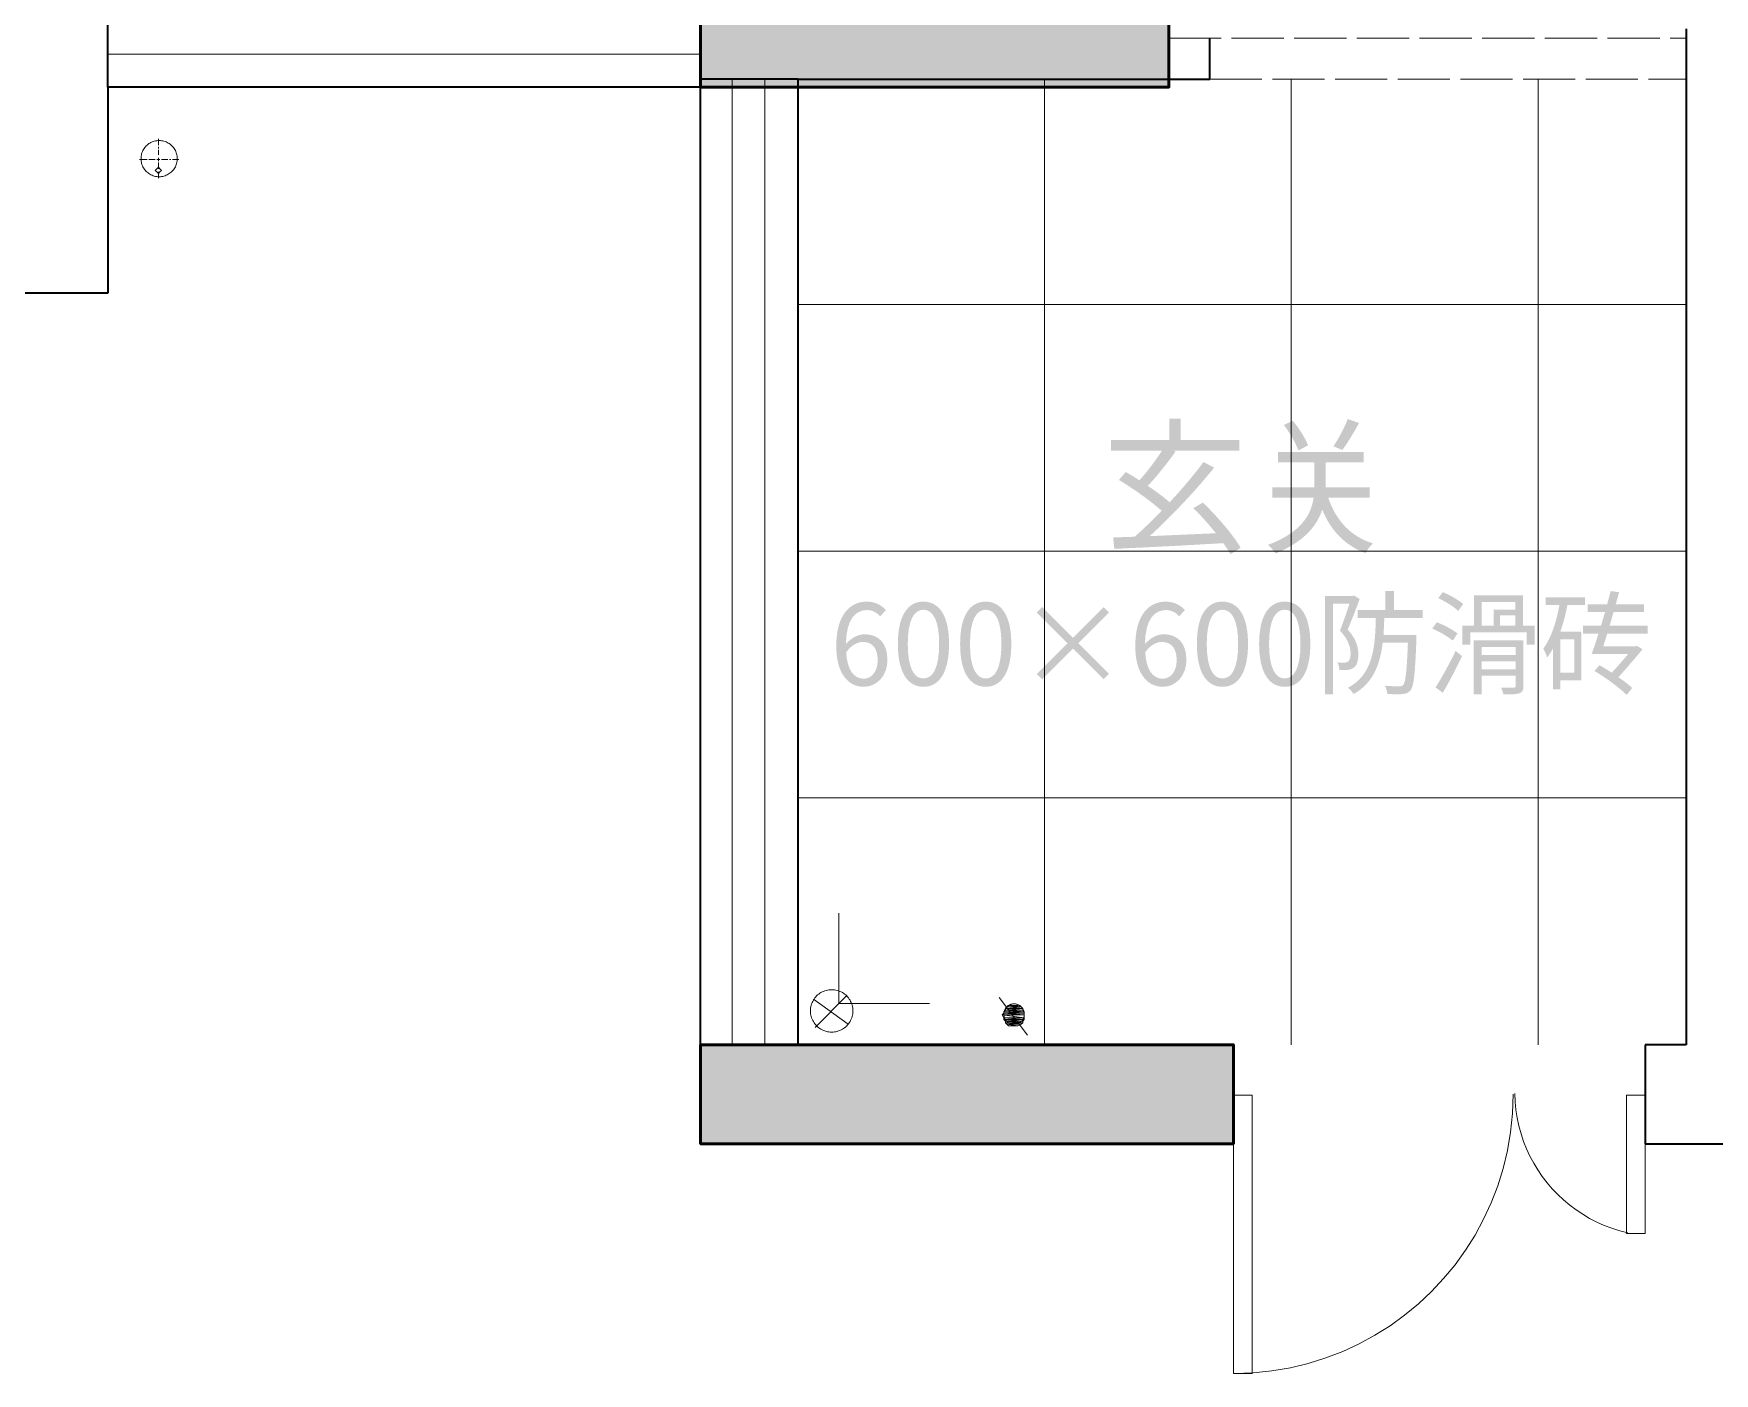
# Model space of a CAD drawing. Header units: millimetres. Extents: x -4600 to 229000, y -4300 to 19460.
# Drawn here: x 126411 to 130499, y 1001 to 4259 of the extents above; entities that cross this region are included whole.
import ezdxf

# ---------------------------------------------------------------- set-up
doc = ezdxf.new("R2010")
doc.units = ezdxf.units.MM
doc.header["$LTSCALE"] = 100
doc.linetypes.add('DASHED', pattern=[1.524, 1.27, -0.254])
for name, color, linetype, lineweight in [('A-EX-DOOR', 3, 'Continuous', 18), ('A-EX-OPENING', 8, 'DASHED', 13), ('A-EX-SERVICE', 6, 'Continuous', 13), ('A-EX-STRUCT', 7, 'Continuous', 50), ('A-EX-WALL', 7, 'Continuous', 35), ('A-EX-WINDOW', 4, 'Continuous', 18), ('A-TEXT', 7, 'Continuous', 18), ('R2-FLOOR', 8, 'Continuous', 9)]:
    doc.layers.add(name, color=color, linetype=linetype, lineweight=lineweight)

# ---------------------------------------------------------------- blocks, each defined once
blk = doc.blocks.new('SOURCE_PROPOSED')
at = {"layer": 'A-EX-STRUCT'}
for points in [[(8931.4, 3271.9), (9172.2, 3271.9), (9172.2, 2328.5), (8033.6, 2328.5), (8033.6, 2570.8), (8931.4, 2570.8)], [(8033.6, 0), (9329, 0), (9329, -240.9), (8033.6, -240.9)]]:
    blk.add_hatch(color=256, dxfattribs=at).paths.add_polyline_path(points)
at = {"layer": 'A-EX-DOOR'}
for p, q in [((10284.7, -458.8), (10284.7, -122.4)), ((10330.6, -122.4), (10284.7, -122.4)), ((10330.6, -122.4), (10330.6, -458.8)), ((10330.6, -458.8), (10284.7, -458.8))]:
    blk.add_line(p, q, dxfattribs=at)
blk.add_lwpolyline([(9329, -122.4), (9374.8, -122.4), (9374.8, -799.1), (9329, -799.1)], close=True, dxfattribs=at)
for points in [[(9330.9, -799.1), (9377.3, -797.6), (9423, -792.9), (9467.6, -785.3), (9511.3, -774.9), (9553.8, -761.7), (9595, -745.8), (9634.9, -727.3), (9673.4, -706.5), (9710.3, -683.2), (9745.5, -657.7), (9779.1, -630), (9810.7, -600.3), (9840.4, -568.7), (9868.1, -535.2), (9893.6, -499.9), (9916.8, -463), (9937.7, -424.5), (9956.1, -384.6), (9972, -343.4), (9985.2, -300.9), (9995.7, -257.2), (10003.3, -212.5), (10007.9, -166.9), (10009.5, -120.4)], [(10013.3, -118.2), (10014.2, -138.5), (10016.2, -158.4), (10019.3, -178.1), (10023.5, -197.4), (10028.8, -216.4), (10035, -234.9), (10042.2, -253), (10050.4, -270.6), (10059.5, -287.7), (10069.5, -304.2), (10080.4, -320.1), (10092.2, -335.4), (10104.7, -350.1), (10118, -364), (10132.1, -377.3), (10146.9, -389.7), (10162.4, -401.4), (10178.6, -412.2), (10195.5, -422.2), (10212.9, -431.2), (10230.9, -439.3), (10249.5, -446.4), (10268.7, -452.5), (10288.3, -457.6)]]:
    blk.add_lwpolyline(points, dxfattribs=at)
at = {"layer": 'A-EX-OPENING'}
for p, q in [((9172.2, 2447.1), (10430, 2447.1)), ((9271.6, 2347.6), (10430, 2347.6))]:
    blk.add_line(p, q, dxfattribs=at)
at = {"layer": 'A-EX-SERVICE'}
for p, q in [((6714.8, 2187.1), (6714.8, 2202.4)), ((6714.8, 2179.4), (6714.8, 2183.2)), ((6714.8, 2164.1), (6714.8, 2175.6)), ((6668.7, 2152.6), (6684.1, 2152.6)), ((6684.1, 2152.6), (6687.9, 2152.6)), ((6691.8, 2152.6), (6707.1, 2152.6)), ((6711, 2129.7), (6707.1, 2125.9)), ((6707.1, 2125.9), (6711, 2122.1)), ((6711, 2152.6), (6718.6, 2152.6)), ((6714.8, 2133.5), (6711, 2129.7)), ((6714.8, 2148.8), (6714.8, 2156.5)), ((6714.8, 2129.7), (6714.8, 2145)), ((6718.6, 2129.7), (6714.8, 2133.5)), ((6722.5, 2125.9), (6718.6, 2129.7)), ((6718.6, 2122.1), (6722.5, 2125.9)), ((6722.5, 2152.6), (6737.8, 2152.6)), ((6741.7, 2152.6), (6745.5, 2152.6)), ((6749.4, 2152.6), (6764.7, 2152.6)), ((6711, 2122.1), (6714.8, 2118.2)), ((6714.8, 2106.8), (6714.8, 2122.1)), ((6714.8, 2118.2), (6718.6, 2122.1)), ((8392.3, 49.7), (8308.2, 110.9)), ((8312.1, 42.1), (8388.5, 118.5)), ((8759.3, 114.7), (8828.2, 22.9)), ((8770.8, 80.3), (8774.6, 84.1)), ((8774.6, 87.9), (8778.5, 91.8)), ((8816.7, 87.9), (8774.6, 87.9)), ((8816.7, 87.9), (8774.6, 87.9)), ((8774.6, 87.9), (8816.7, 84.1)), ((8774.6, 87.9), (8816.7, 84.1)), ((8774.6, 84.1), (8774.6, 87.9)), ((8816.7, 84.1), (8774.6, 84.1)), ((8816.7, 84.1), (8774.6, 84.1)), ((8774.6, 84.1), (8820.5, 80.3)), ((8774.6, 84.1), (8820.5, 80.3)), ((8778.5, 91.8), (8782.3, 95.6)), ((8812.9, 91.8), (8778.5, 91.8)), ((8812.9, 91.8), (8778.5, 91.8)), ((8778.5, 91.8), (8816.7, 87.9)), ((8778.5, 91.8), (8816.7, 87.9)), ((8805.2, 95.6), (8782.3, 95.6)), ((8782.3, 95.6), (8786.1, 95.6)), ((8805.2, 95.6), (8782.3, 95.6)), ((8782.3, 95.6), (8812.9, 91.8)), ((8782.3, 95.6), (8812.9, 91.8)), ((8801.4, 95.6), (8786.1, 95.6)), ((8786.1, 95.6), (8793.8, 95.6)), ((8801.4, 95.6), (8786.1, 95.6)), ((8786.1, 95.6), (8805.2, 95.6)), ((8786.1, 95.6), (8805.2, 95.6)), ((8797.6, 95.6), (8793.8, 95.6)), ((8793.8, 95.6), (8801.4, 95.6)), ((8793.8, 95.6), (8801.4, 95.6)), ((8801.4, 95.6), (8797.6, 95.6)), ((8805.2, 95.6), (8801.4, 95.6)), ((8812.9, 91.8), (8805.2, 95.6)), ((8816.7, 87.9), (8812.9, 91.8)), ((8816.7, 84.1), (8816.7, 87.9)), ((8820.5, 80.3), (8816.7, 84.1)), ((8767, 72.6), (8770.8, 76.5)), ((8820.5, 72.6), (8767, 72.6)), ((8820.5, 72.6), (8767, 72.6)), ((8767, 72.6), (8820.5, 65)), ((8767, 72.6), (8820.5, 65)), ((8770.8, 65), (8767, 72.6)), ((8820.5, 80.3), (8770.8, 80.3)), ((8820.5, 80.3), (8770.8, 80.3)), ((8770.8, 80.3), (8820.5, 76.5)), ((8770.8, 80.3), (8820.5, 76.5)), ((8770.8, 76.5), (8770.8, 80.3)), ((8820.5, 76.5), (8770.8, 76.5)), ((8820.5, 76.5), (8770.8, 76.5)), ((8770.8, 76.5), (8820.5, 72.6)), ((8770.8, 76.5), (8820.5, 72.6)), ((8820.5, 65), (8770.8, 65)), ((8820.5, 65), (8770.8, 65)), ((8770.8, 65), (8820.5, 61.2)), ((8770.8, 65), (8820.5, 61.2)), ((8770.8, 61.2), (8770.8, 65)), ((8820.5, 61.2), (8770.8, 61.2)), ((8820.5, 61.2), (8770.8, 61.2)), ((8770.8, 61.2), (8816.7, 57.4)), ((8770.8, 61.2), (8816.7, 57.4)), ((8774.6, 57.4), (8770.8, 61.2)), ((8816.7, 57.4), (8774.6, 57.4)), ((8816.7, 57.4), (8774.6, 57.4)), ((8774.6, 57.4), (8816.7, 53.5)), ((8774.6, 57.4), (8816.7, 53.5)), ((8774.6, 53.5), (8774.6, 57.4)), ((8816.7, 53.5), (8774.6, 53.5)), ((8816.7, 53.5), (8774.6, 53.5)), ((8774.6, 53.5), (8812.9, 49.7)), ((8774.6, 53.5), (8812.9, 49.7)), ((8778.5, 49.7), (8774.6, 53.5)), ((8812.9, 49.7), (8778.5, 49.7)), ((8812.9, 49.7), (8778.5, 49.7)), ((8778.5, 49.7), (8805.2, 45.9)), ((8778.5, 49.7), (8805.2, 45.9)), ((8782.3, 45.9), (8778.5, 49.7)), ((8805.2, 45.9), (8782.3, 45.9)), ((8805.2, 45.9), (8782.3, 45.9)), ((8782.3, 45.9), (8801.4, 45.9)), ((8782.3, 45.9), (8801.4, 45.9)), ((8786.1, 45.9), (8782.3, 45.9)), ((8801.4, 45.9), (8786.1, 45.9)), ((8801.4, 45.9), (8786.1, 45.9)), ((8786.1, 45.9), (8797.6, 45.9)), ((8786.1, 45.9), (8797.6, 45.9)), ((8793.8, 45.9), (8786.1, 45.9)), ((8797.6, 45.9), (8793.8, 45.9)), ((8797.6, 45.9), (8801.4, 45.9)), ((8801.4, 45.9), (8805.2, 45.9)), ((8805.2, 45.9), (8812.9, 49.7)), ((8812.9, 49.7), (8816.7, 53.5)), ((8816.7, 57.4), (8820.5, 61.2)), ((8816.7, 53.5), (8816.7, 57.4)), ((8820.5, 76.5), (8820.5, 80.3)), ((8820.5, 72.6), (8820.5, 76.5)), ((8820.5, 65), (8820.5, 72.6)), ((8820.5, 61.2), (8820.5, 65))]:
    blk.add_line(p, q, dxfattribs=at)
for points in [[(6716.7, 2198.5), (6713.7, 2198.4), (6710.7, 2198.1), (6707.8, 2197.6), (6705, 2197), (6702.2, 2196.1), (6699.5, 2195.1), (6696.9, 2193.9), (6694.4, 2192.5), (6692, 2191), (6689.7, 2189.4), (6687.6, 2187.6), (6685.5, 2185.7), (6683.6, 2183.6), (6681.8, 2181.4), (6680.1, 2179.1), (6678.6, 2176.8), (6677.2, 2174.3), (6676, 2171.7), (6675, 2169), (6674.1, 2166.2), (6673.5, 2163.4), (6673, 2160.5), (6672.7, 2157.6), (6672.6, 2154.6)], [(6760.9, 2154.6), (6760.8, 2157.6), (6760.5, 2160.5), (6760, 2163.4), (6759.3, 2166.2), (6758.4, 2169), (6757.4, 2171.7), (6756.2, 2174.3), (6754.9, 2176.8), (6753.3, 2179.1), (6751.7, 2181.4), (6749.9, 2183.6), (6747.9, 2185.7), (6745.9, 2187.6), (6743.7, 2189.4), (6741.4, 2191), (6739, 2192.5), (6736.5, 2193.9), (6733.9, 2195.1), (6731.2, 2196.1), (6728.5, 2197), (6725.6, 2197.6), (6722.7, 2198.1), (6719.7, 2198.4), (6716.7, 2198.5)], [(6672.6, 2154.6), (6672.7, 2151.5), (6673, 2148.6), (6673.5, 2145.7), (6674.1, 2142.9), (6675, 2140.1), (6676, 2137.4), (6677.2, 2134.9), (6678.6, 2132.4), (6680.1, 2130), (6681.8, 2127.7), (6683.6, 2125.5), (6685.5, 2123.5), (6687.6, 2121.5), (6689.7, 2119.7), (6692, 2118.1), (6694.4, 2116.6), (6696.9, 2115.2), (6699.5, 2114), (6702.2, 2113), (6705, 2112.2), (6707.8, 2111.5), (6710.7, 2111), (6713.7, 2110.7), (6716.7, 2110.6)], [(6716.7, 2110.6), (6719.7, 2110.7), (6722.7, 2111), (6725.6, 2111.5), (6728.5, 2112.2), (6731.2, 2113), (6733.9, 2114), (6736.5, 2115.2), (6739, 2116.6), (6741.4, 2118.1), (6743.7, 2119.7), (6745.9, 2121.5), (6747.9, 2123.5), (6749.9, 2125.5), (6751.7, 2127.7), (6753.3, 2130), (6754.9, 2132.4), (6756.2, 2134.9), (6757.4, 2137.4), (6758.4, 2140.1), (6759.3, 2142.9), (6760, 2145.7), (6760.5, 2148.6), (6760.8, 2151.5), (6760.9, 2154.6)], [(8352.2, 133.8), (8348.7, 133.7), (8345.2, 133.4), (8341.8, 132.8), (8338.5, 132), (8335.2, 131), (8332.1, 129.8), (8329.1, 128.4), (8326.1, 126.8), (8323.3, 125), (8320.7, 123.1), (8318.1, 121), (8315.7, 118.7), (8313.4, 116.3), (8311.3, 113.7), (8309.4, 111.1), (8307.6, 108.3), (8306, 105.3), (8304.6, 102.3), (8303.4, 99.2), (8302.4, 95.9), (8301.6, 92.6), (8301.1, 89.2), (8300.7, 85.7), (8300.6, 82.2)], [(8403.8, 82.2), (8403.7, 85.7), (8403.3, 89.2), (8402.8, 92.6), (8402, 95.9), (8401, 99.2), (8399.7, 102.3), (8398.3, 105.3), (8396.8, 108.3), (8395, 111.1), (8393.1, 113.7), (8390.9, 116.3), (8388.7, 118.7), (8386.3, 121), (8383.7, 123.1), (8381.1, 125), (8378.2, 126.8), (8375.3, 128.4), (8372.3, 129.8), (8369.1, 131), (8365.9, 132), (8362.6, 132.8), (8359.2, 133.4), (8355.7, 133.7), (8352.2, 133.8)], [(8300.6, 82.2), (8300.7, 78.7), (8301.1, 75.2), (8301.6, 71.8), (8302.4, 68.5), (8303.4, 65.3), (8304.6, 62.1), (8306, 59.1), (8307.6, 56.2), (8309.4, 53.3), (8311.3, 50.7), (8313.4, 48.1), (8315.7, 45.7), (8318.1, 43.4), (8320.7, 41.3), (8323.3, 39.4), (8326.1, 37.6), (8329.1, 36), (8332.1, 34.6), (8335.2, 33.4), (8338.5, 32.4), (8341.8, 31.6), (8345.2, 31.1), (8348.7, 30.7), (8352.2, 30.6)], [(8352.2, 30.6), (8355.7, 30.7), (8359.2, 31.1), (8362.6, 31.6), (8365.9, 32.4), (8369.1, 33.4), (8372.3, 34.6), (8375.3, 36), (8378.2, 37.6), (8381.1, 39.4), (8383.7, 41.3), (8386.3, 43.4), (8388.7, 45.7), (8390.9, 48.1), (8393.1, 50.7), (8395, 53.3), (8396.8, 56.2), (8398.3, 59.1), (8399.7, 62.1), (8401, 65.3), (8402, 68.5), (8402.8, 71.8), (8403.3, 75.2), (8403.7, 78.7), (8403.8, 82.2)], [(8795.7, 99.4), (8794, 99.4), (8792.3, 99.2), (8790.7, 98.9), (8789.1, 98.5), (8787.5, 98), (8786, 97.5), (8784.5, 96.8), (8783.1, 96), (8781.8, 95.2), (8780.5, 94.2), (8779.3, 93.2), (8778.1, 92.1), (8777, 91), (8776, 89.7), (8775.1, 88.5), (8774.2, 87.1), (8773.4, 85.7), (8772.8, 84.2), (8772.2, 82.7), (8771.7, 81.2), (8771.3, 79.6), (8771, 77.9), (8770.9, 76.3), (8770.8, 74.6)], [(8820.5, 74.6), (8820.5, 76.3), (8820.3, 77.9), (8820, 79.6), (8819.6, 81.2), (8819.1, 82.7), (8818.6, 84.2), (8817.9, 85.7), (8817.1, 87.1), (8816.3, 88.5), (8815.3, 89.7), (8814.3, 91), (8813.2, 92.1), (8812.1, 93.2), (8810.8, 94.2), (8809.6, 95.2), (8808.2, 96), (8806.8, 96.8), (8805.3, 97.5), (8803.8, 98), (8802.3, 98.5), (8800.7, 98.9), (8799, 99.2), (8797.4, 99.4), (8795.7, 99.4)], [(8770.8, 74.6), (8770.9, 72.9), (8771, 71.2), (8771.3, 69.5), (8771.7, 68), (8772.2, 66.4), (8772.8, 64.9), (8773.4, 63.4), (8774.2, 62), (8775.1, 60.7), (8776, 59.4), (8777, 58.1), (8778.1, 57), (8779.3, 55.9), (8780.5, 54.9), (8781.8, 54), (8783.1, 53.1), (8784.5, 52.3), (8786, 51.7), (8787.5, 51.1), (8789.1, 50.6), (8790.7, 50.2), (8792.3, 49.9), (8794, 49.8), (8795.7, 49.7)], [(8795.7, 49.7), (8797.4, 49.8), (8799, 49.9), (8800.7, 50.2), (8802.3, 50.6), (8803.8, 51.1), (8805.3, 51.7), (8806.8, 52.3), (8808.2, 53.1), (8809.6, 54), (8810.8, 54.9), (8812.1, 55.9), (8813.2, 57), (8814.3, 58.1), (8815.3, 59.4), (8816.3, 60.7), (8817.1, 62), (8817.9, 63.4), (8818.6, 64.9), (8819.1, 66.4), (8819.6, 68), (8820, 69.5), (8820.3, 71.2), (8820.5, 72.9), (8820.5, 74.6)]]:
    blk.add_lwpolyline(points, dxfattribs=at)
at = {"layer": 'A-EX-STRUCT'}
for points in [[(8931.4, 3271.9), (9172.2, 3271.9), (9172.2, 2328.5), (8033.6, 2328.5), (8033.6, 2570.8), (8931.4, 2570.8)], [(8033.6, 0), (9329, 0), (9329, -240.9), (8033.6, -240.9)]]:
    blk.add_lwpolyline(points, close=True, dxfattribs=at)
at = {"layer": 'A-EX-WALL'}
for p, q in [((9172.2, 2447.1), (9172.2, 3271.9)), ((6591.9, 2328.5), (6591.9, 2570.8)), ((8033.6, 2328.5), (8033.6, 2570.8)), ((10430, 2470), (10430, 0)), ((9172.2, 2447.1), (9172.2, 2347.6)), ((9271.6, 2347.6), (9271.6, 2447.1)), ((8270, 2347.6), (8033.6, 2347.6)), ((8270, 2347.6), (8270, 0)), ((8270, 2347.6), (9271.6, 2347.6)), ((6591.9, 2328.5), (6591.9, 1827.6)), ((8033.6, 2328.5), (6591.9, 2328.5)), ((8033.6, -240.9), (8033.6, 2328.5)), ((6591.9, 1827.6), (4601.6, 1827.6)), ((8296.8, 0), (8033.6, 0)), ((8270, 0), (9329, 0)), ((9329, 0), (9329, -240.9)), ((10430, 0), (10330.6, 0)), ((10330.6, 0), (10330.6, -240.9)), ((9329, -240.9), (8033.6, -240.9)), ((10330.6, -240.9), (10670.9, -240.9))]:
    blk.add_line(p, q, dxfattribs=at)
at = {"layer": 'A-EX-WINDOW'}
for p, q in [((8033.6, 2408.8), (6591.9, 2408.8)), ((8109.9, 0), (8109.9, 2347.6)), ((8189.9, 0), (8189.9, 2347.6))]:
    blk.add_line(p, q, dxfattribs=at)
blk = doc.blocks.new('R2_FLOORING')
at = {"layer": 'A-TEXT'}
h = blk.add_hatch(color=256, dxfattribs=at)
edge = h.paths.add_edge_path()
edge.add_spline(control_points=[(9050.6, 1373.2), (9085.4, 1352.6), (9128, 1322.1), (9154.6, 1298.3)], knot_values=[0, 0, 0, 0, 1, 1, 1, 1], degree=3, periodic=0)
edge.add_spline(control_points=[(9154.6, 1298.3), (9132.2, 1274.9), (9109.5, 1253.3), (9088.9, 1235.2)], knot_values=[0, 0, 0, 0, 1, 1, 1, 1], degree=3, periodic=0)
edge.add_line((9088.9, 1235.2), (9036.8, 1233.4))
edge.add_line((9036.8, 1233.4), (9039.6, 1205.7))
edge.add_spline(control_points=[(9039.6, 1205.7), (9107.4, 1208.9), (9208.5, 1213.9), (9305, 1219.6)], knot_values=[0, 0, 0, 0, 1, 1, 1, 1], degree=3, periodic=0)
edge.add_spline(control_points=[(9305, 1219.6), (9311.7, 1209.6), (9317.7, 1200.8), (9322.3, 1192.6)], knot_values=[0, 0, 0, 0, 1, 1, 1, 1], degree=3, periodic=0)
edge.add_line((9322.3, 1192.6), (9346.8, 1208.6))
edge.add_spline(control_points=[(9346.8, 1208.6), (9328.7, 1239.1), (9290.4, 1284.5), (9254.9, 1318.2)], knot_values=[0, 0, 0, 0, 1, 1, 1, 1], degree=3, periodic=0)
edge.add_line((9254.9, 1318.2), (9231.9, 1304.7))
edge.add_spline(control_points=[(9231.9, 1304.7), (9250, 1287), (9269.5, 1265), (9286.5, 1243.7)], knot_values=[0, 0, 0, 0, 1, 1, 1, 1], degree=3, periodic=0)
edge.add_line((9286.5, 1243.7), (9125.5, 1236.6))
edge.add_spline(control_points=[(9125.5, 1236.6), (9177.3, 1283.8), (9238.3, 1348.3), (9282.3, 1403.3)], knot_values=[0, 0, 0, 0, 1, 1, 1, 1], degree=3, periodic=0)
edge.add_line((9282.3, 1403.3), (9256.4, 1416.8))
edge.add_spline(control_points=[(9256.4, 1416.8), (9234, 1386.6), (9204.9, 1351.9), (9174.1, 1318.9)], knot_values=[0, 0, 0, 0, 1, 1, 1, 1], degree=3, periodic=0)
edge.add_spline(control_points=[(9174.1, 1318.9), (9160.2, 1331.3), (9141.1, 1345.5), (9120.9, 1359)], knot_values=[0, 0, 0, 0, 1, 1, 1, 1], degree=3, periodic=0)
edge.add_spline(control_points=[(9120.9, 1359), (9142.9, 1381.7), (9168.7, 1414.7), (9188.6, 1442.3)], knot_values=[0, 0, 0, 0, 1, 1, 1, 1], degree=3, periodic=0)
edge.add_line((9188.6, 1442.3), (9183.6, 1444.5))
edge.add_line((9183.6, 1444.5), (9343.6, 1444.5))
edge.add_line((9343.6, 1444.5), (9343.6, 1470.7))
edge.add_line((9343.6, 1470.7), (9200.7, 1470.7))
edge.add_line((9200.7, 1470.7), (9200.7, 1522.5))
edge.add_line((9200.7, 1522.5), (9173, 1522.5))
edge.add_line((9173, 1522.5), (9173, 1470.7))
edge.add_line((9173, 1470.7), (9031.5, 1470.7))
edge.add_line((9031.5, 1470.7), (9031.5, 1444.5))
edge.add_line((9031.5, 1444.5), (9155.3, 1444.5))
edge.add_spline(control_points=[(9155.3, 1444.5), (9140.4, 1421), (9119.4, 1393), (9100.6, 1372.4)], knot_values=[0, 0, 0, 0, 1, 1, 1, 1], degree=3, periodic=0)
edge.add_spline(control_points=[(9100.6, 1372.4), (9089.3, 1379.5), (9077.9, 1386.6), (9067.3, 1392.7)], knot_values=[0, 0, 0, 0, 1, 1, 1, 1], degree=3, periodic=0)
edge.add_line((9067.3, 1392.7), (9050.6, 1373.2))
h = blk.add_hatch(color=256, dxfattribs=at)
edge = h.paths.add_edge_path()
edge.add_spline(control_points=[(9451.8, 1506.9), (9466.3, 1488.1), (9481.2, 1462.2), (9487.3, 1444.8)], knot_values=[0, 0, 0, 0, 1, 1, 1, 1], degree=3, periodic=0)
edge.add_line((9487.3, 1444.8), (9510.7, 1457.6))
edge.add_spline(control_points=[(9510.7, 1457.6), (9504.3, 1474.2), (9488.7, 1499.4), (9473.4, 1517.5)], knot_values=[0, 0, 0, 0, 1, 1, 1, 1], degree=3, periodic=0)
edge.add_line((9473.4, 1517.5), (9451.8, 1506.9))
h = blk.add_hatch(color=256, dxfattribs=at)
edge = h.paths.add_edge_path()
edge.add_spline(control_points=[(9607.2, 1521.4), (9599.4, 1501.2), (9584.5, 1472.8), (9572.4, 1455.1)], knot_values=[0, 0, 0, 0, 1, 1, 1, 1], degree=3, periodic=0)
edge.add_line((9572.4, 1455.1), (9594, 1446.2))
edge.add_spline(control_points=[(9594, 1446.2), (9606.8, 1462.9), (9622.1, 1488.8), (9634.8, 1511.8)], knot_values=[0, 0, 0, 0, 1, 1, 1, 1], degree=3, periodic=0)
edge.add_line((9634.8, 1511.8), (9607.2, 1521.4))
h = blk.add_hatch(color=256, dxfattribs=at)
edge = h.paths.add_edge_path()
edge.add_line((9424.1, 1355.4), (9424.1, 1330.2))
edge.add_line((9424.1, 1330.2), (9524.2, 1330.2))
edge.add_spline(control_points=[(9524.2, 1330.2), (9518.5, 1290.5), (9496.1, 1246.5), (9413.1, 1215.3)], knot_values=[0, 0, 0, 0, 1, 1, 1, 1], degree=3, periodic=0)
edge.add_spline(control_points=[(9413.1, 1215.3), (9419.5, 1210), (9428, 1200.4), (9431.6, 1194.4)], knot_values=[0, 0, 0, 0, 1, 1, 1, 1], degree=3, periodic=0)
edge.add_spline(control_points=[(9431.6, 1194.4), (9502.2, 1223.8), (9532.7, 1262.5), (9545.1, 1301.1)], knot_values=[0, 0, 0, 0, 1, 1, 1, 1], degree=3, periodic=0)
edge.add_spline(control_points=[(9545.1, 1301.1), (9566, 1250.4), (9600.1, 1214.2), (9650.4, 1195.4)], knot_values=[0, 0, 0, 0, 1, 1, 1, 1], degree=3, periodic=0)
edge.add_spline(control_points=[(9650.4, 1195.4), (9654.3, 1202.9), (9662.1, 1213.2), (9668.5, 1218.9)], knot_values=[0, 0, 0, 0, 1, 1, 1, 1], degree=3, periodic=0)
edge.add_spline(control_points=[(9668.5, 1218.9), (9613.5, 1235.9), (9578.1, 1276), (9559.6, 1330.2)], knot_values=[0, 0, 0, 0, 1, 1, 1, 1], degree=3, periodic=0)
edge.add_line((9559.6, 1330.2), (9660.4, 1330.2))
edge.add_line((9660.4, 1330.2), (9660.4, 1355.4))
edge.add_line((9660.4, 1355.4), (9553.6, 1355.4))
edge.add_line((9553.6, 1355.4), (9553.6, 1361.8))
edge.add_line((9553.6, 1361.8), (9553.6, 1416.1))
edge.add_line((9553.6, 1416.1), (9646.2, 1416.1))
edge.add_line((9646.2, 1416.1), (9646.2, 1441.6))
edge.add_line((9646.2, 1441.6), (9437.6, 1441.6))
edge.add_line((9437.6, 1441.6), (9437.6, 1416.1))
edge.add_line((9437.6, 1416.1), (9526.3, 1416.1))
edge.add_line((9526.3, 1416.1), (9526.3, 1362.2))
edge.add_line((9526.3, 1362.2), (9526.3, 1355.4))
edge.add_line((9526.3, 1355.4), (9424.1, 1355.4))
h = blk.add_hatch(color=256, dxfattribs=at)
edge = h.paths.add_edge_path()
edge.add_spline(control_points=[(8430.2, 870.3), (8461.3, 870.3), (8487.8, 896.5), (8487.8, 935.2), (8487.8, 977.2), (8466, 998), (8432.1, 998), (8416.6, 998), (8399.1, 989), (8386.8, 974)], knot_values=[0, 0, 0, 0, 1, 1, 1, 2, 2, 2, 3, 3, 3, 3], degree=3, periodic=0)
edge.add_spline(control_points=[(8386.8, 974), (8387.9, 1035.9), (8410.6, 1056.9), (8438.4, 1056.9), (8450.4, 1056.9), (8462.4, 1050.9), (8470.1, 1041.6)], knot_values=[0, 0, 0, 0, 1, 1, 1, 2, 2, 2, 2], degree=3, periodic=0)
edge.add_line((8470.1, 1041.6), (8484.2, 1056.9))
edge.add_spline(control_points=[(8484.2, 1056.9), (8473.1, 1068.9), (8458, 1077.4), (8437.3, 1077.4), (8398.6, 1077.4), (8363.4, 1047.6), (8363.4, 969.3), (8363.4, 903.3), (8392, 870.3), (8430.2, 870.3)], knot_values=[0, 0, 0, 0, 1, 1, 1, 2, 2, 2, 3, 3, 3, 3], degree=3, periodic=0)
edge = h.paths.add_edge_path(flags=0)
edge.add_spline(control_points=[(8387.4, 954), (8400.5, 972.6), (8415.8, 979.4), (8428, 979.4), (8452.3, 979.4), (8464.1, 962.2), (8464.1, 935.2), (8464.1, 907.9), (8449.3, 889.9), (8430.2, 889.9), (8405.1, 889.9), (8390.1, 912.6), (8387.4, 954)], knot_values=[0, 0, 0, 0, 1, 1, 1, 2, 2, 2, 3, 3, 3, 4, 4, 4, 4], degree=3, periodic=0)
h = blk.add_hatch(color=256, dxfattribs=at)
edge = h.paths.add_edge_path()
edge.add_spline(control_points=[(8575.4, 870.3), (8613.3, 870.3), (8637.6, 904.7), (8637.6, 974.5), (8637.6, 1043.8), (8613.3, 1077.4), (8575.4, 1077.4), (8537.2, 1077.4), (8513.2, 1043.8), (8513.2, 974.5), (8513.2, 904.7), (8537.2, 870.3), (8575.4, 870.3)], knot_values=[0, 0, 0, 0, 1, 1, 1, 2, 2, 2, 3, 3, 3, 4, 4, 4, 4], degree=3, periodic=0)
edge = h.paths.add_edge_path(flags=0)
edge.add_spline(control_points=[(8575.4, 890.5), (8552.7, 890.5), (8537.2, 915.8), (8537.2, 974.5), (8537.2, 1032.9), (8552.7, 1057.7), (8575.4, 1057.7), (8598, 1057.7), (8613.6, 1032.9), (8613.6, 974.5), (8613.6, 915.8), (8598, 890.5), (8575.4, 890.5)], knot_values=[0, 0, 0, 0, 1, 1, 1, 2, 2, 2, 3, 3, 3, 4, 4, 4, 4], degree=3, periodic=0)
h = blk.add_hatch(color=256, dxfattribs=at)
edge = h.paths.add_edge_path()
edge.add_spline(control_points=[(8726.8, 870.3), (8764.7, 870.3), (8789, 904.7), (8789, 974.5), (8789, 1043.8), (8764.7, 1077.4), (8726.8, 1077.4), (8688.6, 1077.4), (8664.6, 1043.8), (8664.6, 974.5), (8664.6, 904.7), (8688.6, 870.3), (8726.8, 870.3)], knot_values=[0, 0, 0, 0, 1, 1, 1, 2, 2, 2, 3, 3, 3, 4, 4, 4, 4], degree=3, periodic=0)
edge = h.paths.add_edge_path(flags=0)
edge.add_spline(control_points=[(8726.8, 890.5), (8704.2, 890.5), (8688.6, 915.8), (8688.6, 974.5), (8688.6, 1032.9), (8704.2, 1057.7), (8726.8, 1057.7), (8749.5, 1057.7), (8765, 1032.9), (8765, 974.5), (8765, 915.8), (8749.5, 890.5), (8726.8, 890.5)], knot_values=[0, 0, 0, 0, 1, 1, 1, 2, 2, 2, 3, 3, 3, 4, 4, 4, 4], degree=3, periodic=0)
blk.add_hatch(color=256, dxfattribs=at).paths.add_polyline_path([(9013.6, 888.6), (9026.7, 901.7), (8952.2, 976.4), (9026.7, 1051.2), (9013.6, 1064.3), (8938.8, 989.5), (8864.3, 1064.3), (8851, 1050.9), (8925.7, 976.4), (8851, 901.7), (8864.3, 888.6), (8938.8, 963.3), (9013.6, 888.6)])
h = blk.add_hatch(color=256, dxfattribs=at)
edge = h.paths.add_edge_path()
edge.add_spline(control_points=[(9157.4, 870.3), (9188.5, 870.3), (9214.9, 896.5), (9214.9, 935.2), (9214.9, 977.2), (9193.1, 998), (9159.3, 998), (9143.7, 998), (9126.3, 989), (9114, 974)], knot_values=[0, 0, 0, 0, 1, 1, 1, 2, 2, 2, 3, 3, 3, 3], degree=3, periodic=0)
edge.add_spline(control_points=[(9114, 974), (9115.1, 1035.9), (9137.7, 1056.9), (9165.6, 1056.9), (9177.6, 1056.9), (9189.6, 1050.9), (9197.2, 1041.6)], knot_values=[0, 0, 0, 0, 1, 1, 1, 2, 2, 2, 2], degree=3, periodic=0)
edge.add_line((9197.2, 1041.6), (9211.4, 1056.9))
edge.add_spline(control_points=[(9211.4, 1056.9), (9200.2, 1068.9), (9185.2, 1077.4), (9164.5, 1077.4), (9125.7, 1077.4), (9090.5, 1047.6), (9090.5, 969.3), (9090.5, 903.3), (9119.2, 870.3), (9157.4, 870.3)], knot_values=[0, 0, 0, 0, 1, 1, 1, 2, 2, 2, 3, 3, 3, 3], degree=3, periodic=0)
edge = h.paths.add_edge_path(flags=0)
edge.add_spline(control_points=[(9114.5, 954), (9127.6, 972.6), (9142.9, 979.4), (9155.2, 979.4), (9179.5, 979.4), (9191.2, 962.2), (9191.2, 935.2), (9191.2, 907.9), (9176.5, 889.9), (9157.4, 889.9), (9132.3, 889.9), (9117.3, 912.6), (9114.5, 954)], knot_values=[0, 0, 0, 0, 1, 1, 1, 2, 2, 2, 3, 3, 3, 4, 4, 4, 4], degree=3, periodic=0)
h = blk.add_hatch(color=256, dxfattribs=at)
edge = h.paths.add_edge_path()
edge.add_spline(control_points=[(9302.5, 870.3), (9340.5, 870.3), (9364.7, 904.7), (9364.7, 974.5), (9364.7, 1043.8), (9340.5, 1077.4), (9302.5, 1077.4), (9264.3, 1077.4), (9240.3, 1043.8), (9240.3, 974.5), (9240.3, 904.7), (9264.3, 870.3), (9302.5, 870.3)], knot_values=[0, 0, 0, 0, 1, 1, 1, 2, 2, 2, 3, 3, 3, 4, 4, 4, 4], degree=3, periodic=0)
edge = h.paths.add_edge_path(flags=0)
edge.add_spline(control_points=[(9302.5, 890.5), (9279.9, 890.5), (9264.3, 915.8), (9264.3, 974.5), (9264.3, 1032.9), (9279.9, 1057.7), (9302.5, 1057.7), (9325.2, 1057.7), (9340.7, 1032.9), (9340.7, 974.5), (9340.7, 915.8), (9325.2, 890.5), (9302.5, 890.5)], knot_values=[0, 0, 0, 0, 1, 1, 1, 2, 2, 2, 3, 3, 3, 4, 4, 4, 4], degree=3, periodic=0)
h = blk.add_hatch(color=256, dxfattribs=at)
edge = h.paths.add_edge_path()
edge.add_spline(control_points=[(9454, 870.3), (9491.9, 870.3), (9516.2, 904.7), (9516.2, 974.5), (9516.2, 1043.8), (9491.9, 1077.4), (9454, 1077.4), (9415.8, 1077.4), (9391.7, 1043.8), (9391.7, 974.5), (9391.7, 904.7), (9415.8, 870.3), (9454, 870.3)], knot_values=[0, 0, 0, 0, 1, 1, 1, 2, 2, 2, 3, 3, 3, 4, 4, 4, 4], degree=3, periodic=0)
edge = h.paths.add_edge_path(flags=0)
edge.add_spline(control_points=[(9454, 890.5), (9431.3, 890.5), (9415.8, 915.8), (9415.8, 974.5), (9415.8, 1032.9), (9431.3, 1057.7), (9454, 1057.7), (9476.6, 1057.7), (9492.2, 1032.9), (9492.2, 974.5), (9492.2, 915.8), (9476.6, 890.5), (9454, 890.5)], knot_values=[0, 0, 0, 0, 1, 1, 1, 2, 2, 2, 3, 3, 3, 4, 4, 4, 4], degree=3, periodic=0)
h = blk.add_hatch(color=256, dxfattribs=at)
edge = h.paths.add_edge_path()
edge.add_line((9551.9, 1091.3), (9551.9, 852))
edge.add_line((9551.9, 852), (9571.3, 852))
edge.add_line((9571.3, 852), (9571.3, 1072.7))
edge.add_line((9571.3, 1072.7), (9611.4, 1072.7))
edge.add_spline(control_points=[(9611.4, 1072.7), (9605.1, 1053.4), (9596.7, 1027.7), (9588.2, 1007.2)], knot_values=[0, 0, 0, 0, 1, 1, 1, 1], degree=3, periodic=0)
edge.add_spline(control_points=[(9588.2, 1007.2), (9608.9, 985.1), (9614.1, 966.3), (9614.1, 951), (9614.1, 942.6), (9612.5, 934.9), (9608.4, 931.9)], knot_values=[0, 0, 0, 0, 1, 1, 1, 2, 2, 2, 2], degree=3, periodic=0)
edge.add_spline(control_points=[(9608.4, 931.9), (9605.7, 930.3), (9602.7, 929.2), (9599.1, 929.2), (9594.2, 929.2), (9588.5, 929.2), (9581.9, 929.5)], knot_values=[0, 0, 0, 0, 1, 1, 1, 2, 2, 2, 2], degree=3, periodic=0)
edge.add_spline(control_points=[(9581.9, 929.5), (9585.2, 924.3), (9586.8, 916.4), (9587.1, 910.9)], knot_values=[0, 0, 0, 0, 1, 1, 1, 1], degree=3, periodic=0)
edge.add_spline(control_points=[(9587.1, 910.9), (9593.7, 910.7), (9601, 910.7), (9607, 911.2)], knot_values=[0, 0, 0, 0, 1, 1, 1, 1], degree=3, periodic=0)
edge.add_spline(control_points=[(9607, 911.2), (9612.5, 912), (9617.7, 913.7), (9621.8, 916.7)], knot_values=[0, 0, 0, 0, 1, 1, 1, 1], degree=3, periodic=0)
edge.add_spline(control_points=[(9621.8, 916.7), (9629.7, 922.1), (9632.9, 933.9), (9632.9, 948.9), (9632.9, 966.3), (9628.3, 986.2), (9607, 1009.7)], knot_values=[0, 0, 0, 0, 1, 1, 1, 2, 2, 2, 2], degree=3, periodic=0)
edge.add_spline(control_points=[(9607, 1009.7), (9616.8, 1032.1), (9627.8, 1060.7), (9636.2, 1083.9)], knot_values=[0, 0, 0, 0, 1, 1, 1, 1], degree=3, periodic=0)
edge.add_line((9636.2, 1083.9), (9622.3, 1092.4))
edge.add_line((9622.3, 1092.4), (9619, 1091.3))
edge.add_line((9619, 1091.3), (9551.9, 1091.3))
h = blk.add_hatch(color=256, dxfattribs=at)
edge = h.paths.add_edge_path()
edge.add_line((9699, 1103.3), (9699, 1057.2))
edge.add_line((9699, 1057.2), (9631, 1057.2))
edge.add_line((9631, 1057.2), (9631, 1037.8))
edge.add_line((9631, 1037.8), (9675.5, 1037.8))
edge.add_spline(control_points=[(9675.5, 1037.8), (9673.9, 964.7), (9668.4, 900.6), (9607.8, 867.8)], knot_values=[0, 0, 0, 0, 1, 1, 1, 1], degree=3, periodic=0)
edge.add_spline(control_points=[(9607.8, 867.8), (9612.5, 864.3), (9618.8, 857.5), (9621.5, 852.8)], knot_values=[0, 0, 0, 0, 1, 1, 1, 1], degree=3, periodic=0)
edge.add_spline(control_points=[(9621.5, 852.8), (9669, 879.3), (9685.6, 924), (9692.2, 977.5)], knot_values=[0, 0, 0, 0, 1, 1, 1, 1], degree=3, periodic=0)
edge.add_line((9692.2, 977.5), (9753.5, 977.5))
edge.add_spline(control_points=[(9753.5, 977.5), (9750.8, 907.4), (9747.8, 881.2), (9742.1, 874.9)], knot_values=[0, 0, 0, 0, 1, 1, 1, 1], degree=3, periodic=0)
edge.add_spline(control_points=[(9742.1, 874.9), (9739.4, 872.2), (9736.9, 871.4), (9732, 871.6)], knot_values=[0, 0, 0, 0, 1, 1, 1, 1], degree=3, periodic=0)
edge.add_spline(control_points=[(9732, 871.6), (9726.5, 871.6), (9712.3, 871.6), (9697.3, 873)], knot_values=[0, 0, 0, 0, 1, 1, 1, 1], degree=3, periodic=0)
edge.add_spline(control_points=[(9697.3, 873), (9700.9, 867.3), (9703.3, 858.8), (9703.6, 852.8)], knot_values=[0, 0, 0, 0, 1, 1, 1, 1], degree=3, periodic=0)
edge.add_spline(control_points=[(9703.6, 852.8), (9718.1, 852.3), (9733.1, 851.7), (9741, 852.8)], knot_values=[0, 0, 0, 0, 1, 1, 1, 1], degree=3, periodic=0)
edge.add_spline(control_points=[(9741, 852.8), (9749.5, 853.6), (9754.6, 855.5), (9759.8, 861.8), (9768, 871.6), (9771, 902.2), (9774.3, 986.8)], knot_values=[0, 0, 0, 0, 1, 1, 1, 2, 2, 2, 2], degree=3, periodic=0)
edge.add_spline(control_points=[(9774.3, 986.8), (9774.3, 989.8), (9774.3, 996.3), (9774.3, 996.3)], knot_values=[0, 0, 0, 0, 1, 1, 1, 1], degree=3, periodic=0)
edge.add_line((9774.3, 996.3), (9694.1, 996.3))
edge.add_spline(control_points=[(9694.1, 996.3), (9694.9, 1009.7), (9695.7, 1023.6), (9696, 1037.8)], knot_values=[0, 0, 0, 0, 1, 1, 1, 1], degree=3, periodic=0)
edge.add_line((9696, 1037.8), (9789.3, 1037.8))
edge.add_line((9789.3, 1037.8), (9789.3, 1057.2))
edge.add_line((9789.3, 1057.2), (9719.4, 1057.2))
edge.add_line((9719.4, 1057.2), (9719.4, 1103.3))
edge.add_line((9719.4, 1103.3), (9699, 1103.3))
h = blk.add_hatch(color=256, dxfattribs=at)
edge = h.paths.add_edge_path()
edge.add_spline(control_points=[(9827.2, 1085.8), (9844.7, 1077.9), (9865.7, 1064.8), (9876.1, 1054.7)], knot_values=[0, 0, 0, 0, 1, 1, 1, 1], degree=3, periodic=0)
edge.add_line((9876.1, 1054.7), (9887.8, 1071.6))
edge.add_spline(control_points=[(9887.8, 1071.6), (9877.1, 1081.2), (9855.9, 1093.2), (9838.4, 1100.6)], knot_values=[0, 0, 0, 0, 1, 1, 1, 1], degree=3, periodic=0)
edge.add_line((9838.4, 1100.6), (9827.2, 1085.8))
h = blk.add_hatch(color=256, dxfattribs=at)
h.paths.add_polyline_path([(9914.5, 1092.9), (9914.5, 1019.3), (9886.2, 1019.3), (9886.2, 972.9), (9905, 972.9), (9905, 1002.6), (10042, 1002.6), (10042, 972.9), (10061.6, 972.9), (10061.6, 1019.3), (10033.8, 1019.3), (10033.8, 1092.9), (9914.5, 1092.9)])
h.paths.add_polyline_path([(9961.7, 1058), (9961.7, 1019.3), (9933.1, 1019.3), (9933.1, 1076.6), (10014.4, 1076.6), (10014.4, 1058), (9961.7, 1058)], flags=0)
h.paths.add_polyline_path([(9977.8, 1019.3), (9977.8, 1044.1), (10014.4, 1044.1), (10014.4, 1019.3), (9977.8, 1019.3)], flags=0)
h = blk.add_hatch(color=256, dxfattribs=at)
edge = h.paths.add_edge_path()
edge.add_line((10088.6, 1087.7), (10088.6, 1069.2))
edge.add_line((10088.6, 1069.2), (10121.9, 1069.2))
edge.add_spline(control_points=[(10121.9, 1069.2), (10114.5, 1027.7), (10102, 989), (10082.9, 963.3)], knot_values=[0, 0, 0, 0, 1, 1, 1, 1], degree=3, periodic=0)
edge.add_spline(control_points=[(10082.9, 963.3), (10085.9, 957.9), (10090.8, 946.4), (10091.9, 941.2)], knot_values=[0, 0, 0, 0, 1, 1, 1, 1], degree=3, periodic=0)
edge.add_spline(control_points=[(10091.9, 941.2), (10097.1, 948), (10102, 955.4), (10106.3, 963.6)], knot_values=[0, 0, 0, 0, 1, 1, 1, 1], degree=3, periodic=0)
edge.add_line((10106.3, 963.6), (10106.3, 864.5))
edge.add_line((10106.3, 864.5), (10123.8, 864.5))
edge.add_line((10123.8, 864.5), (10123.8, 886.4))
edge.add_line((10123.8, 886.4), (10175.6, 886.4))
edge.add_line((10175.6, 886.4), (10175.6, 1004.5))
edge.add_line((10175.6, 1004.5), (10124.4, 1004.5))
edge.add_spline(control_points=[(10124.4, 1004.5), (10131.4, 1024.7), (10136.9, 1046.8), (10141.5, 1069.2)], knot_values=[0, 0, 0, 0, 1, 1, 1, 1], degree=3, periodic=0)
edge.add_line((10141.5, 1069.2), (10183.8, 1069.2))
edge.add_line((10183.8, 1069.2), (10183.8, 1087.7))
edge.add_line((10183.8, 1087.7), (10088.6, 1087.7))
h.paths.add_polyline_path([(10123.8, 986), (10158.2, 986), (10158.2, 904.7), (10123.8, 904.7), (10123.8, 986)], flags=0)
h = blk.add_hatch(color=256, dxfattribs=at)
edge = h.paths.add_edge_path()
edge.add_line((10179.2, 1019), (10179.2, 999.9))
edge.add_line((10179.2, 999.9), (10217.1, 999.9))
edge.add_spline(control_points=[(10217.1, 999.9), (10211.1, 981.1), (10205.4, 963.6), (10200.2, 949.7)], knot_values=[0, 0, 0, 0, 1, 1, 1, 1], degree=3, periodic=0)
edge.add_line((10200.2, 949.7), (10288.9, 949.7))
edge.add_spline(control_points=[(10288.9, 949.7), (10277.4, 936), (10263, 919.4), (10249.3, 904.7)], knot_values=[0, 0, 0, 0, 1, 1, 1, 1], degree=3, periodic=0)
edge.add_spline(control_points=[(10249.3, 904.7), (10239.5, 910.9), (10229.4, 917.2), (10219.6, 922.7)], knot_values=[0, 0, 0, 0, 1, 1, 1, 1], degree=3, periodic=0)
edge.add_line((10219.6, 922.7), (10206.8, 909))
edge.add_spline(control_points=[(10206.8, 909), (10235.1, 892.4), (10269, 867), (10285.6, 850.6)], knot_values=[0, 0, 0, 0, 1, 1, 1, 1], degree=3, periodic=0)
edge.add_line((10285.6, 850.6), (10299, 867.5))
edge.add_spline(control_points=[(10299, 867.5), (10290.8, 875.2), (10278.8, 884.5), (10265.4, 893.7)], knot_values=[0, 0, 0, 0, 1, 1, 1, 1], degree=3, periodic=0)
edge.add_spline(control_points=[(10265.4, 893.7), (10285.9, 916.4), (10308.3, 942.3), (10324.1, 961.7)], knot_values=[0, 0, 0, 0, 1, 1, 1, 1], degree=3, periodic=0)
edge.add_line((10324.1, 961.7), (10309.6, 970.1))
edge.add_line((10309.6, 970.1), (10306.3, 968.8))
edge.add_line((10306.3, 968.8), (10228.6, 968.8))
edge.add_line((10228.6, 968.8), (10238.4, 999.9))
edge.add_line((10238.4, 999.9), (10336.6, 999.9))
edge.add_line((10336.6, 999.9), (10336.6, 1019))
edge.add_line((10336.6, 1019), (10244.1, 1019))
edge.add_line((10244.1, 1019), (10253.7, 1052))
edge.add_line((10253.7, 1052), (10327.9, 1052))
edge.add_line((10327.9, 1052), (10327.9, 1071.1))
edge.add_line((10327.9, 1071.1), (10259.1, 1071.1))
edge.add_line((10259.1, 1071.1), (10267.1, 1100.3))
edge.add_line((10267.1, 1100.3), (10246.6, 1103))
edge.add_line((10246.6, 1103), (10238.1, 1071.1))
edge.add_line((10238.1, 1071.1), (10190.4, 1071.1))
edge.add_line((10190.4, 1071.1), (10190.4, 1052))
edge.add_line((10190.4, 1052), (10232.9, 1052))
edge.add_line((10232.9, 1052), (10223.1, 1019))
edge.add_line((10223.1, 1019), (10179.2, 1019))
h = blk.add_hatch(color=256, dxfattribs=at)
edge = h.paths.add_edge_path()
edge.add_spline(control_points=[(9812.8, 1011.9), (9830.5, 1004.2), (9851.8, 992), (9862.4, 982.7)], knot_values=[0, 0, 0, 0, 1, 1, 1, 1], degree=3, periodic=0)
edge.add_line((9862.4, 982.7), (9874.1, 999.9))
edge.add_spline(control_points=[(9874.1, 999.9), (9863.2, 1008.9), (9841.4, 1020.6), (9823.9, 1027.2)], knot_values=[0, 0, 0, 0, 1, 1, 1, 1], degree=3, periodic=0)
edge.add_line((9823.9, 1027.2), (9812.8, 1011.9))
h = blk.add_hatch(color=256, dxfattribs=at)
edge = h.paths.add_edge_path()
edge.add_line((9913.4, 983.5), (9913.4, 852))
edge.add_line((9913.4, 852), (9932.5, 852))
edge.add_line((9932.5, 852), (9932.5, 897.3))
edge.add_line((9932.5, 897.3), (10015.5, 897.3))
edge.add_line((10015.5, 897.3), (10015.5, 872.7))
edge.add_spline(control_points=[(10015.5, 872.7), (10015.5, 869.2), (10014.1, 868.1), (10010.6, 868.1)], knot_values=[0, 0, 0, 0, 1, 1, 1, 1], degree=3, periodic=0)
edge.add_spline(control_points=[(10010.6, 868.1), (10006.8, 867.8), (9993.7, 867.8), (9980, 868.4)], knot_values=[0, 0, 0, 0, 1, 1, 1, 1], degree=3, periodic=0)
edge.add_spline(control_points=[(9980, 868.4), (9982.5, 863.5), (9984.9, 856.6), (9985.7, 851.7)], knot_values=[0, 0, 0, 0, 1, 1, 1, 1], degree=3, periodic=0)
edge.add_spline(control_points=[(9985.7, 851.7), (10005.4, 851.7), (10017.4, 852), (10025, 854.7), (10032.4, 857.5), (10034.6, 862.4), (10034.6, 872.7)], knot_values=[0, 0, 0, 0, 1, 1, 1, 2, 2, 2, 2], degree=3, periodic=0)
edge.add_line((10034.6, 872.7), (10034.6, 983.5))
edge.add_line((10034.6, 983.5), (9913.4, 983.5))
h.paths.add_polyline_path([(9932.5, 932.2), (10015.5, 932.2), (10015.5, 912.8), (9932.5, 912.8), (9932.5, 932.2)], flags=0)
h.paths.add_polyline_path([(9932.5, 948), (9932.5, 967.1), (10015.5, 967.1), (10015.5, 948), (9932.5, 948)], flags=0)
h = blk.add_hatch(color=256, dxfattribs=at)
edge = h.paths.add_edge_path()
edge.add_line((9820.7, 868.9), (9838.4, 855.8))
edge.add_spline(control_points=[(9838.4, 855.8), (9853.4, 881.5), (9871.4, 915.8), (9885.1, 944.8)], knot_values=[0, 0, 0, 0, 1, 1, 1, 1], degree=3, periodic=0)
edge.add_line((9885.1, 944.8), (9869.5, 957.6))
edge.add_spline(control_points=[(9869.5, 957.6), (9854.5, 926.2), (9834.6, 890.2), (9820.7, 868.9)], knot_values=[0, 0, 0, 0, 1, 1, 1, 1], degree=3, periodic=0)
at = {"layer": 'R2-FLOOR'}
for p, q in [((8870, 0), (8870, 2347.6)), ((9470, 0), (9470, 2347.6)), ((10070, 0), (10070, 2347.6)), ((8270, 1800), (10430, 1800)), ((8270, 1200), (10430, 1200)), ((8270, 600), (10430, 600)), ((8370, 100), (8370, 320)), ((8370, 100), (8370, 100)), ((8370, 100), (8590, 100))]:
    blk.add_line(p, q, dxfattribs=at)
blk = doc.blocks.new('A04_SHEET')
for name in ['SOURCE_PROPOSED', 'R2_FLOORING']:
    blk.add_blockref(name, (0, 1800))

msp = doc.modelspace()

# ---------------------------------------------------------------- block references
msp.add_blockref('A04_SHEET', (120000, 0))

doc.saveas('drawing.dxf')
